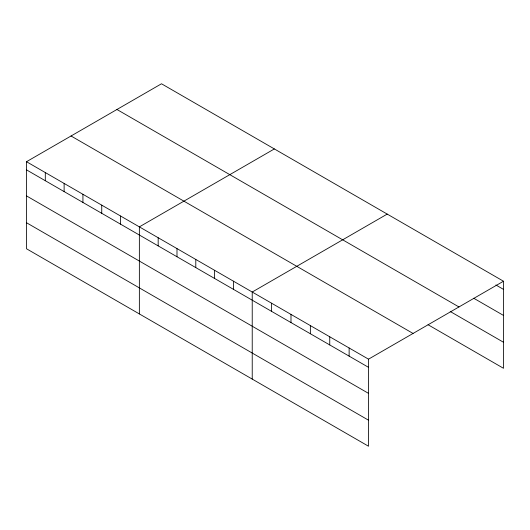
<?xml version="1.0" encoding="UTF-8"?>
<svg xmlns="http://www.w3.org/2000/svg" width="530" height="530" viewBox="0 0 530 530"><rect width="100%" height="100%" fill="white"/><g stroke="black" fill="none" stroke-linecap="round" stroke-linejoin="round"><path stroke-width="0.79" d="M26.5 161.71L368.509 359.168L368.509 446.227L26.5 248.769L26.5 161.71L161.491 83.773L503.5 281.231L503.5 368.29L428.054 324.731M274.354 148.937L139.364 226.873L139.364 313.932M387.218 214.094L252.227 292.03L252.227 379.089M368.509 359.168L503.5 281.231M495.888 284.994L503.5 289.387M473.734 298.244L503.5 315.423M116.945 109.491L458.953 306.95M450.202 311.481L503.5 342.254M71.046 135.991L413.055 333.45M26.5 169.865L368.509 367.323M26.5 195.901L368.509 393.359M26.5 222.732L368.509 420.191M349.131 347.978L349.131 356.133M329.746 336.788L329.746 344.944M310.368 325.599L310.368 333.754M290.99 314.409L290.99 322.565M271.605 303.22L271.605 311.375M233.419 281.172L233.419 289.327M214.604 270.313L214.604 278.469M195.795 259.455L195.795 267.61M176.987 248.59L176.987 256.745M158.172 237.731L158.172 245.887M120.555 216.008L120.555 224.17M101.74 205.15L101.74 213.305M82.932 194.291L82.932 202.447M64.123 183.433L64.123 191.588M45.308 172.568L45.308 180.73"/></g></svg>
